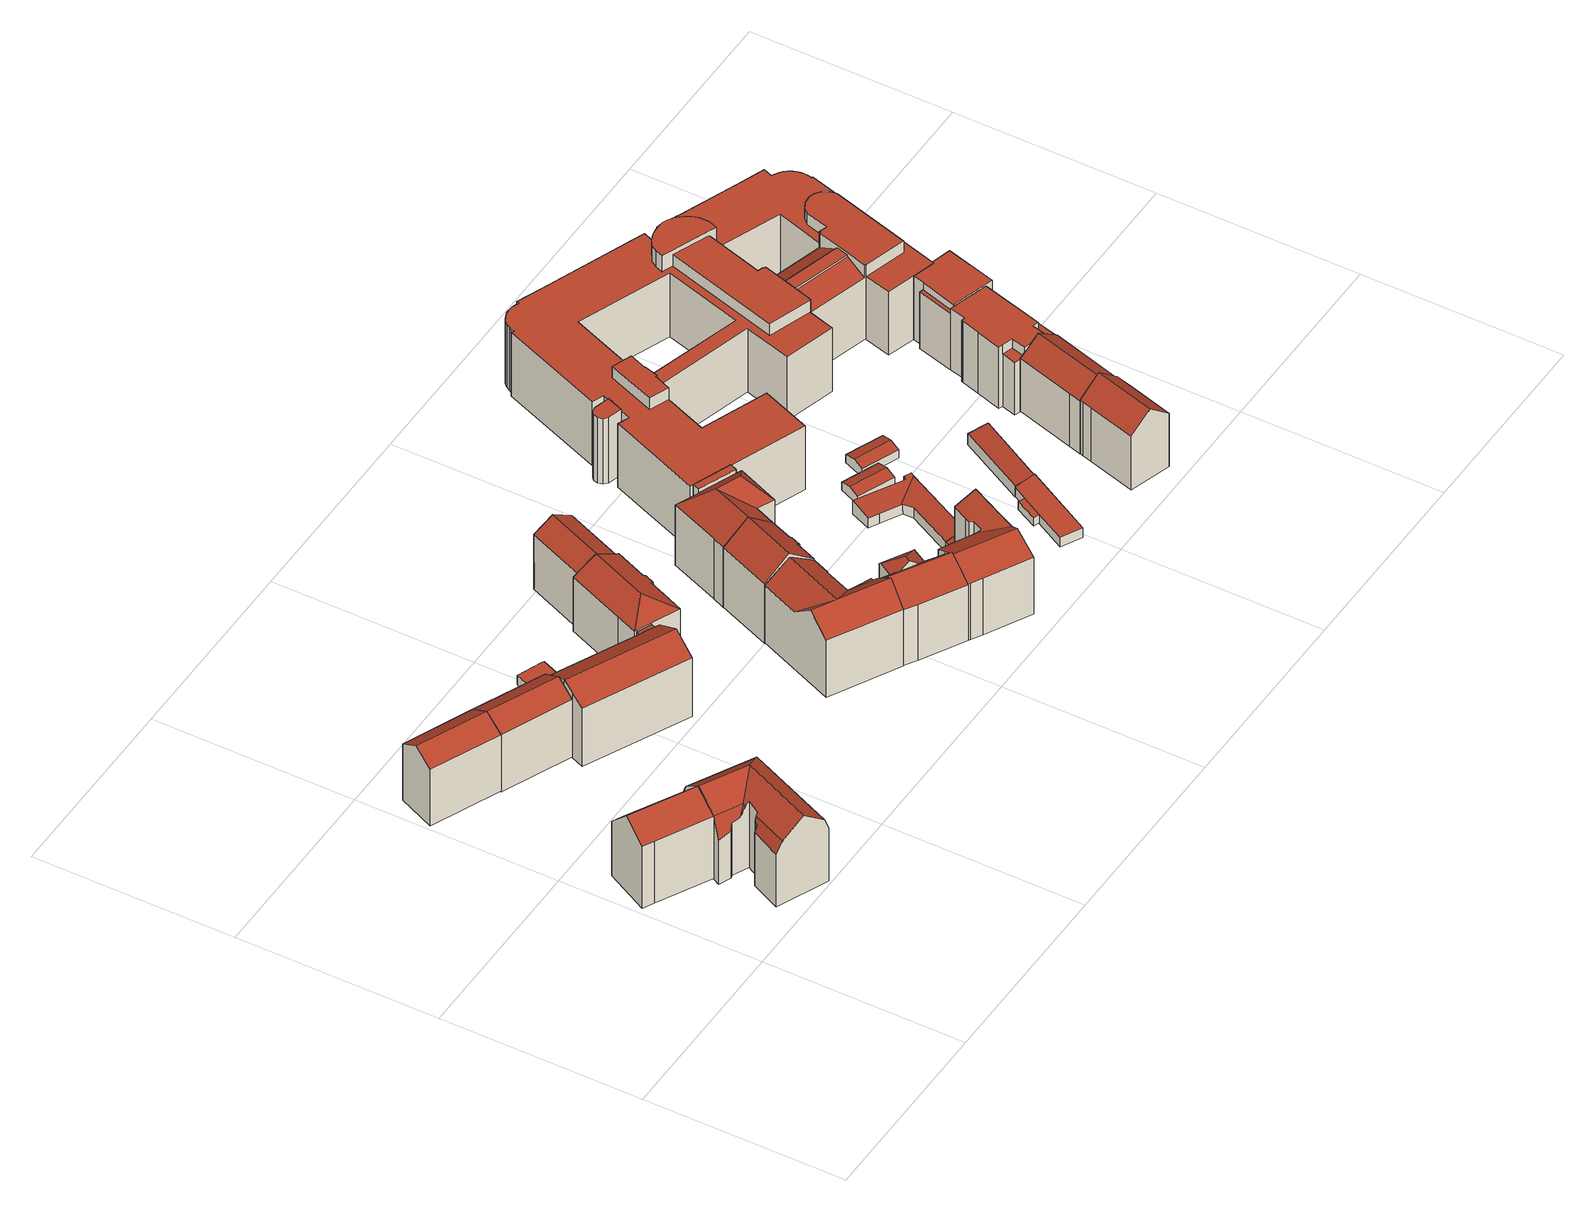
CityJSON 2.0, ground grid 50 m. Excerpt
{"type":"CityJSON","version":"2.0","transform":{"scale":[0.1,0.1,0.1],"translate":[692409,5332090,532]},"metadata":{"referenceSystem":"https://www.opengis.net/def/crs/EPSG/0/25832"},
"CityObjects":{
"building1":{"type":"Building","attributes":{"Gemeindeschluessel":"09162000","HoeheDach":"555.340","HoeheGrund":"533.520","Methode":"2000","NiedrigsteTraufeDesGebaeudes":"549.022","Geometrietyp2DReferenz":"3000","function":"31001_9998","roofType":"3100","measuredHeight":21.82,"storeysAboveGround":6},"geometry":[{"type":"MultiSurface","lod":"2","boundaries":[[[0,1,2,3]],[[4,5,6,7]],[[7,6,8,9]],[[10,11,12,2,1,13]],[[3,2,12,14]],[[14,12,11,15]],[[9,0,3,14,15,4,7]],[[6,5,10,13,8]],[[9,8,13,1,0]],[[15,11,10,5,4]]],"semantics":{"surfaces":[{"type":"WallSurface"},{"type":"RoofSurface"},{"type":"GroundSurface"}],"values":[0,0,0,1,0,0,2,1,0,0]}}]},
"building2":{"type":"Building","attributes":{"Gemeindeschluessel":"09162000","HoeheDach":"555.853","HoeheGrund":"533.440","Methode":"2000","NiedrigsteTraufeDesGebaeudes":"545.938","Geometrietyp2DReferenz":"3000","function":"31001_9998","roofType":"3400","measuredHeight":22.41,"storeysAboveGround":4},"geometry":[{"type":"MultiSurface","lod":"2","boundaries":[[[16,17,18,19]],[[20,21,22,23,24,25,26,27]],[[28,29,30,31]],[[23,22,32]],[[33,24,23,32,34,35]],[[36,37,38,39]],[[20,40,36,21]],[[21,41,42,22]],[[42,43,44,34,32,22]],[[45,44,43,46]],[[21,36,39,47,41]],[[27,26,18,17,30,29]],[[48,25,24,33]],[[49,50,47,39,38]],[[51,52,53,37]],[[52,28,31,16,19,48,33,35,45,46,54,50,49,53]],[[31,30,17,16]],[[37,53,49,38]],[[48,19,18,26,25]],[[52,51,40,20,27,29,28]],[[40,51,37,36]],[[43,42,54,46]],[[50,54,42,41,47]],[[35,34,44,45]]],"semantics":{"surfaces":[{"type":"WallSurface"},{"type":"RoofSurface"},{"type":"GroundSurface"}],"values":[0,1,0,1,0,1,1,1,1,0,1,1,0,0,0,2,0,0,0,0,1,0,0,0]}}]},
"building3":{"type":"Building","attributes":{"Gemeindeschluessel":"09162000","HoeheDach":"552.795","HoeheGrund":"533.580","Methode":"1000","NiedrigsteTraufeDesGebaeudes":"549.829","Geometrietyp2DReferenz":"3000","function":"31001_1000","roofType":"3100","measuredHeight":19.21,"storeysAboveGround":5},"geometry":[{"type":"MultiSurface","lod":"2","boundaries":[[[55,56,57,58]],[[59,56,55,60]],[[57,61,62,58]],[[63,62,61,64]],[[55,58,62,63,60]],[[59,60,63,64]],[[57,56,59,64,61]]],"semantics":{"surfaces":[{"type":"GroundSurface"},{"type":"WallSurface"},{"type":"RoofSurface"}],"values":[0,1,1,2,1,2,1]}}]},
"building4":{"type":"Building","attributes":{"Gemeindeschluessel":"09162000","HoeheDach":"552.801","HoeheGrund":"533.350","Methode":"1000","NiedrigsteTraufeDesGebaeudes":"549.805","Geometrietyp2DReferenz":"3000","function":"31001_1000","roofType":"3100","measuredHeight":19.45,"storeysAboveGround":5},"geometry":[{"type":"MultiSurface","lod":"2","boundaries":[[[65,66,67,68]],[[69,62,66,65]],[[70,71,72,73]],[[68,67,74,75]],[[76,77,71,70]],[[73,72,60,78]],[[72,71,77,63,60]],[[75,74,77,76]],[[78,60,63,62,69]],[[78,69,65,68,75,76,70,73]],[[77,74,67,66,62,63]]],"semantics":{"surfaces":[{"type":"WallSurface"},{"type":"RoofSurface"},{"type":"GroundSurface"}],"values":[0,0,0,0,0,0,1,0,0,2,1]}}]},
"building5":{"type":"Building","attributes":{"Gemeindeschluessel":"09162000","HoeheDach":"553.546","HoeheGrund":"533.190","Methode":"2000","NiedrigsteTraufeDesGebaeudes":"548.074","Geometrietyp2DReferenz":"3000","function":"31001_1000","roofType":"3100","measuredHeight":20.36,"storeysAboveGround":5},"geometry":[{"type":"MultiSurface","lod":"2","boundaries":[[[79,80,81,82]],[[83,84,85,86]],[[87,88,89,90,91]],[[92,86,85,93,94,95]],[[96,90,89,79,82]],[[83,97,98,99,100,84]],[[96,101,102,95,94,99,98,103,104,105,91,90]],[[92,95,102,106]],[[87,91,105,107]],[[106,102,101,108]],[[107,105,104,109]],[[93,85,84,100]],[[92,106,108,81,80,88,87,107,109,110,97,83,86]],[[100,99,94,93]],[[81,108,101,96,82]],[[80,79,89,88]],[[109,104,103,110]],[[98,97,110,103]]],"semantics":{"surfaces":[{"type":"WallSurface"},{"type":"RoofSurface"},{"type":"GroundSurface"}],"values":[0,0,0,0,1,0,1,0,0,0,0,1,2,0,0,0,0,0]}}]},
"building6":{"type":"Building","attributes":{"Gemeindeschluessel":"09162000","HoeheDach":"535.689","HoeheGrund":"533.070","Methode":"1000","NiedrigsteTraufeDesGebaeudes":"535.689","Geometrietyp2DReferenz":"3000","function":"31001_2000","roofType":"1000","measuredHeight":2.62},"geometry":[{"type":"MultiSurface","lod":"2","boundaries":[[[111,112,113,114]],[[115,116,112,111]],[[112,116,117,118,113]],[[119,117,116,115]],[[120,118,117,119]],[[114,120,119,115,111]],[[114,113,118,120]]],"semantics":{"surfaces":[{"type":"WallSurface"},{"type":"RoofSurface"},{"type":"GroundSurface"}],"values":[0,0,1,0,0,2,0]}}]},
"building7":{"type":"Building","attributes":{"Gemeindeschluessel":"09162000","HoeheDach":"551.685","HoeheGrund":"532.950","Methode":"2000","NiedrigsteTraufeDesGebaeudes":"548.158","Geometrietyp2DReferenz":"3000","function":"31001_1000","roofType":"3200","measuredHeight":18.73,"storeysAboveGround":5},"geometry":[{"type":"MultiSurface","lod":"2","boundaries":[[[121,122,123,124]],[[125,126,127,128]],[[129,130,131,132]],[[133,134,123,122]],[[135,125,128,133,122,121,136,137,138,139,140,141,142,143,132,131,144]],[[141,145,146,142]],[[131,130,147,144]],[[128,127,134,133]],[[132,143,148,149,129]],[[150,147,130,129,149,151,124,123,134,127,126]],[[152,151,149,148,146,145,153]],[[150,126,125,135]],[[137,154,152,138]],[[121,124,155,136]],[[140,153,145,141]],[[152,153,140,139,138]],[[154,155,124,151,152]],[[147,150,135,144]],[[142,146,148,143]],[[136,155,154,137]]],"semantics":{"surfaces":[{"type":"WallSurface"},{"type":"GroundSurface"},{"type":"RoofSurface"}],"values":[0,0,0,0,1,0,0,0,0,2,2,0,0,0,0,0,2,0,0,0]}}]},
"building8":{"type":"Building","attributes":{"Gemeindeschluessel":"09162000","HoeheDach":"554.150","HoeheGrund":"533.160","Methode":"2000","NiedrigsteTraufeDesGebaeudes":"549.545","Geometrietyp2DReferenz":"3000","function":"31001_9998","roofType":"3100","measuredHeight":20.99,"storeysAboveGround":1},"geometry":[{"type":"MultiSurface","lod":"2","boundaries":[[[156,157,158,159,160,161]],[[162,163,164,165,160,159]],[[166,167,165,164,168]],[[169,170,171,172]],[[165,173,156,161]],[[172,171,174,175]],[[169,157,156,173,170]],[[176,166,168,177]],[[178,177,168,164,163]],[[158,179,162,159]],[[166,176,180,181,167]],[[165,167,181,182,174,171,170,173]],[[175,174,182,183]],[[181,180,183,182]],[[165,161,160]],[[178,163,162,179]],[[178,179,158,157,169,172,175,183,180,176,177]]],"semantics":{"surfaces":[{"type":"WallSurface"},{"type":"RoofSurface"},{"type":"GroundSurface"}],"values":[0,1,1,0,1,0,0,0,0,0,0,1,0,0,1,0,2]}}]},
"building9":{"type":"Building","attributes":{"Gemeindeschluessel":"09162000","HoeheDach":"551.606","HoeheGrund":"532.910","Methode":"1000","NiedrigsteTraufeDesGebaeudes":"548.591","Geometrietyp2DReferenz":"3000","function":"31001_1000","roofType":"3100","measuredHeight":18.7,"storeysAboveGround":5},"geometry":[{"type":"MultiSurface","lod":"2","boundaries":[[[184,185,186,187]],[[188,189,185,184]],[[186,185,189,190,191]],[[192,193,190,189,188]],[[192,188,184,187,194,195]],[[196,191,190,193,197]],[[195,197,193,192]],[[194,196,197,195]],[[187,186,191,196,194]]],"semantics":{"surfaces":[{"type":"WallSurface"},{"type":"RoofSurface"},{"type":"GroundSurface"}],"values":[0,0,1,0,2,1,0,0,0]}}]},
"building10":{"type":"Building","attributes":{"Gemeindeschluessel":"09162000","HoeheDach":"553.420","HoeheGrund":"533.260","Methode":"2000","NiedrigsteTraufeDesGebaeudes":"548.101","Geometrietyp2DReferenz":"3000","function":"31001_9998","roofType":"3100","measuredHeight":20.16,"storeysAboveGround":4},"geometry":[{"type":"MultiSurface","lod":"2","boundaries":[[[198,199,200]],[[201,202,203,204]],[[205,206,207,208,209]],[[210,207,206,211,212,213,214,199,198]],[[215,214,213,216]],[[208,207,210]],[[210,198,217]],[[202,218,212,211,219,203]],[[215,220,221,200,199,214]],[[204,203,219,222]],[[205,222,219,211,206]],[[215,216,223,201,204,222,205,209,224,220]],[[198,200,221,225,226,217]],[[223,218,202,201]],[[223,216,213,212,218]],[[226,225,227,228]],[[220,224,227,225,221]],[[224,209,208,228,227]],[[210,217,226,228,208]]],"semantics":{"surfaces":[{"type":"WallSurface"},{"type":"RoofSurface"},{"type":"GroundSurface"}],"values":[0,0,0,1,0,0,0,1,0,0,0,2,1,0,0,1,0,0,1]}}]},
"building11":{"type":"Building","attributes":{"Gemeindeschluessel":"09162000","HoeheDach":"555.053","HoeheGrund":"532.930","Methode":"2000","NiedrigsteTraufeDesGebaeudes":"549.291","Geometrietyp2DReferenz":"3000","function":"31001_9998","roofType":"3100","measuredHeight":22.12,"storeysAboveGround":6},"geometry":[{"type":"MultiSurface","lod":"2","boundaries":[[[229,230,231,232,233]],[[234,235,236,237]],[[238,232,231,239]],[[229,233,240,241]],[[242,237,236,238,239]],[[241,240,243,244]],[[242,230,229,241,244,245,234,237]],[[242,239,231,230]],[[245,246,235,234]],[[244,243,246,245]],[[236,235,246,243,240,233,232,238]]],"semantics":{"surfaces":[{"type":"WallSurface"},{"type":"RoofSurface"},{"type":"GroundSurface"}],"values":[0,0,1,0,0,0,2,0,0,0,1]}}]},
"building12":{"type":"Building","attributes":{"Gemeindeschluessel":"09162000","HoeheDach":"536.176","HoeheGrund":"533.210","Methode":"2000","NiedrigsteTraufeDesGebaeudes":"535.685","Geometrietyp2DReferenz":"3000","function":"31001_2000","roofType":"1000","measuredHeight":2.97},"geometry":[{"type":"MultiSurface","lod":"2","boundaries":[[[247,248,249,250]],[[248,251,252,249]],[[250,249,252,253]],[[254,247,250,253]],[[254,251,248,247]],[[253,252,251,254]]],"semantics":{"surfaces":[{"type":"WallSurface"},{"type":"RoofSurface"},{"type":"GroundSurface"}],"values":[0,1,0,2,0,0]}}]},
"building13":{"type":"Building","attributes":{"Gemeindeschluessel":"09162000","HoeheDach":"555.050","HoeheGrund":"532.680","Methode":"2000","NiedrigsteTraufeDesGebaeudes":"549.803","Geometrietyp2DReferenz":"3000","function":"31001_9998","roofType":"3200","measuredHeight":22.37,"storeysAboveGround":6},"geometry":[{"type":"MultiSurface","lod":"2","boundaries":[[[255,256,233,257]],[[258,259,260,261]],[[262,263,264,265,266,267,268,269]],[[270,271,259,258]],[[272,260,259,271,273]],[[274,257,233,275,231]],[[276,277,256,255]],[[278,261,260,272,262,269]],[[265,279,280,281]],[[282,283,268,267]],[[282,267,266,277,284]],[[275,266,265,281,231]],[[262,272,273,263]],[[279,265,264,285]],[[274,231,281,280]],[[286,278,269,268,283]],[[275,233,256,277,266]],[[270,285,264,263,273,271]],[[282,284,287,286,283]],[[276,287,284,277]],[[287,276,255,257,274,280,279,285,270,258,261,278,286]]],"semantics":{"surfaces":[{"type":"WallSurface"},{"type":"RoofSurface"},{"type":"GroundSurface"}],"values":[0,0,1,0,1,0,0,0,0,1,1,1,0,0,0,0,1,0,0,0,2]}}]},
"building14":{"type":"Building","attributes":{"Gemeindeschluessel":"09162000","HoeheDach":"553.029","HoeheGrund":"533.310","Methode":"2000","NiedrigsteTraufeDesGebaeudes":"549.454","Geometrietyp2DReferenz":"3000","function":"31001_9998","roofType":"3100","measuredHeight":19.72,"storeysAboveGround":4},"geometry":[{"type":"MultiSurface","lod":"2","boundaries":[[[288,289,290,291]],[[292,293,294,290,289,295]],[[296,297,298,299]],[[292,300,301,302,303,304,305,306,293]],[[307,308,302,309,310]],[[216,306,305,311]],[[291,290,294,223]],[[299,298,312,313]],[[314,303,302,308]],[[216,223,294,293,306]],[[301,309,302]],[[307,310,315,316]],[[300,312,298,297,317,318,319,315,310,309,301]],[[288,291,223,216,311,320,314,308,307,316,321,322,323,296,299,313,324]],[[313,312,300,292,295,324]],[[289,288,324,295]],[[322,318,317,323]],[[323,317,297,296]],[[316,315,319,321]],[[321,319,318,322]],[[320,304,303,314]],[[311,305,304,320]]],"semantics":{"surfaces":[{"type":"WallSurface"},{"type":"RoofSurface"},{"type":"GroundSurface"}],"values":[0,1,0,1,0,0,0,0,0,0,1,0,1,2,0,0,0,0,0,0,0,0]}}]},
"building15":{"type":"Building","attributes":{"Gemeindeschluessel":"09162000","HoeheDach":"537.628","HoeheGrund":"532.970","Methode":"2000","NiedrigsteTraufeDesGebaeudes":"534.080","Geometrietyp2DReferenz":"3000","function":"31001_2000","roofType":"1000","measuredHeight":4.66},"geometry":[{"type":"MultiSurface","lod":"2","boundaries":[[[325,326,327,328,329,330]],[[327,331,332,328]],[[333,327,326,334]],[[335,336,337,338]],[[339,328,332,340,341]],[[342,343,344,345]],[[346,347,335,338,333,334,348,343,342,349,350,351,352,339,341]],[[349,342,345,353]],[[344,330,329,354,355,356,353,345]],[[350,349,353,356]],[[357,347,346,358]],[[325,348,334,326]],[[352,354,329,328,339]],[[359,360,361,362]],[[347,357,336,335]],[[343,348,325,330,344]],[[340,332,331,361,360]],[[362,361,331,327,333,338,337]],[[351,355,354,352]],[[357,358,359,362,337,336]],[[351,350,356,355]],[[346,341,340,360,359,358]]],"semantics":{"surfaces":[{"type":"RoofSurface"},{"type":"WallSurface"},{"type":"GroundSurface"}],"values":[0,1,1,1,1,1,2,1,0,1,1,1,1,1,1,1,0,1,1,0,1,1]}}]},
"building16":{"type":"Building","attributes":{"Gemeindeschluessel":"09162000","HoeheDach":"535.727","HoeheGrund":"533.360","Methode":"3100","NiedrigsteTraufeDesGebaeudes":"535.727","Geometrietyp2DReferenz":"3000","function":"31001_2000","roofType":"1000","measuredHeight":2.37},"geometry":[{"type":"MultiSurface","lod":"2","boundaries":[[[363,364,365,366]],[[364,363,367,368]],[[364,368,369,365]],[[367,363,366,370]],[[368,367,370,369]],[[369,370,366,365]]],"semantics":{"surfaces":[{"type":"WallSurface"},{"type":"RoofSurface"},{"type":"GroundSurface"}],"values":[0,1,0,0,0,2]}}]},
"building17":{"type":"Building","attributes":{"Gemeindeschluessel":"09162000","HoeheDach":"536.015","HoeheGrund":"532.893","Methode":"1000","NiedrigsteTraufeDesGebaeudes":"535.173","Geometrietyp2DReferenz":"3000","function":"51009_1610","roofType":"3100","measuredHeight":3.12},"geometry":[{"type":"MultiSurface","lod":"2","boundaries":[[[371,372,373,374]],[[372,375,376,373]],[[377,376,375,378]],[[374,379,380,371]],[[371,380,378,375,372]],[[379,377,378,380]],[[373,376,377,379,374]]],"semantics":{"surfaces":[{"type":"GroundSurface"},{"type":"WallSurface"},{"type":"RoofSurface"}],"values":[0,1,2,1,1,2,1]}}]},
"building18":{"type":"Building","attributes":{"Gemeindeschluessel":"09162000","HoeheDach":"535.869","HoeheGrund":"533.210","Methode":"1000","NiedrigsteTraufeDesGebaeudes":"535.869","Geometrietyp2DReferenz":"3000","function":"31001_2000","roofType":"1000","measuredHeight":2.66},"geometry":[{"type":"MultiSurface","lod":"2","boundaries":[[[381,382,383,384]],[[381,384,385,386,387,388]],[[383,382,389,390,391,392]],[[386,391,390,387]],[[384,383,392,385]],[[387,390,389,388]],[[388,389,382,381]],[[385,392,391,386]]],"semantics":{"surfaces":[{"type":"WallSurface"},{"type":"GroundSurface"},{"type":"RoofSurface"}],"values":[0,1,2,0,0,0,0,0]}}]},
"building19":{"type":"Building","attributes":{"Gemeindeschluessel":"09162000","HoeheDach":"536.010","HoeheGrund":"532.890","Methode":"2000","NiedrigsteTraufeDesGebaeudes":"535.239","Geometrietyp2DReferenz":"3000","function":"51009_1610","roofType":"3100","measuredHeight":3.12},"geometry":[{"type":"MultiSurface","lod":"2","boundaries":[[[393,394,395,396]],[[396,397,398,393]],[[399,400,401,402]],[[398,400,399,394,393]],[[396,395,402,401,397]],[[394,399,402,395]],[[397,401,400,398]]],"semantics":{"surfaces":[{"type":"WallSurface"},{"type":"GroundSurface"},{"type":"RoofSurface"}],"values":[0,1,2,0,0,2,0]}}]},
"building20":{"type":"Building","attributes":{"Gemeindeschluessel":"09162000","HoeheDach":"536.071","HoeheGrund":"532.970","Methode":"1000","NiedrigsteTraufeDesGebaeudes":"535.511","Geometrietyp2DReferenz":"3000","function":"31001_2000","roofType":"1000","measuredHeight":3.1},"geometry":[{"type":"MultiSurface","lod":"2","boundaries":[[[403,404,405,406]],[[407,404,403,408]],[[404,407,409,405]],[[405,409,410,406]],[[406,410,408,403]],[[407,408,410,409]]],"semantics":{"surfaces":[{"type":"GroundSurface"},{"type":"WallSurface"},{"type":"RoofSurface"}],"values":[0,1,1,1,1,2]}}]},
"building21":{"type":"Building","attributes":{"Gemeindeschluessel":"09162000","HoeheDach":"553.072","HoeheGrund":"533.240","Methode":"1000","NiedrigsteTraufeDesGebaeudes":"548.471","Geometrietyp2DReferenz":"3000","function":"31001_9998","roofType":"3100","measuredHeight":19.83,"storeysAboveGround":5},"geometry":[{"type":"MultiSurface","lod":"2","boundaries":[[[411,412,413,414,415,416]],[[417,413,412,418]],[[419,414,413,417]],[[411,416,420,421,422,423]],[[424,421,420,425]],[[426,423,422,427]],[[427,422,421,424]],[[426,418,412,411,423]],[[419,417,418,426,427,424,425,428]],[[416,415,428,425,420]],[[414,419,428,415]]],"semantics":{"surfaces":[{"type":"RoofSurface"},{"type":"WallSurface"},{"type":"GroundSurface"}],"values":[0,1,1,0,1,1,1,1,2,1,1]}}]},
"building22":{"type":"Building","attributes":{"Gemeindeschluessel":"09162000","HoeheDach":"555.420","HoeheGrund":"532.660","Methode":"2000","NiedrigsteTraufeDesGebaeudes":"549.914","Geometrietyp2DReferenz":"3000","function":"31001_2000","roofType":"1000","measuredHeight":22.76,"storeysAboveGround":5},"geometry":[{"type":"MultiSurface","lod":"2","boundaries":[[[429,430,431,432]],[[432,431,433,434]],[[435,436,437,438]],[[439,440,441,442]],[[443,444,445,446]],[[447,448,449,450]],[[451,452,453,454]],[[455,456,457,458,459,460,461,462]],[[463,464,465,466]],[[467,468,469,470]],[[471,472,473,474]],[[475,476,477,478]],[[479,480,481,482,483,484]],[[485,486,487,488]],[[489,452,451,490,481,480]],[[491,492,493,494]],[[495,496,497,498]],[[499,500,464,463]],[[501,502,503,504]],[[505,506,507,508]],[[509,510,441,440,511,512,513,514]],[[515,516,517,518]],[[519,520,430,429]],[[521,522,523,524]],[[525,526,527,528]],[[261,529,530,258]],[[531,532,533,534]],[[498,497,535,536]],[[537,538,539,540]],[[541,542,496,495]],[[543,544,545,546,547,548,549,550,502,501]],[[551,552,553,554,527,526,487,486,555,556,557,469,468,558,559,560,561,562]],[[563,564,547,546,565,566,567,568,569,570]],[[571,572,573,574]],[[575,512,511,576]],[[470,469,557,577]],[[535,578,579,580,581,582,536]],[[531,583,584,585,586,532]],[[440,439,587,588,589,576,511]],[[590,591,592,593,594,595,596,597,598]],[[474,473,500,499]],[[565,599,600,458,457,601,566]],[[602,562,561,603]],[[604,605,606,607]],[[608,609,610,611,612,613,554,553,552,551,562,602]],[[614,555,486,485]],[[615,616,617,590,598,523,522,618,619,620]],[[621,558,468,467]],[[541,622,623,624,625,542]],[[626,627,628,629]],[[434,433,506,505]],[[612,611,476,475]],[[504,503,630,631,632,564,563,633,634,635]],[[607,606,636,637]],[[448,638,635,634,633,563,570,477,476,611,610,449]],[[639,560,559,640]],[[603,561,560,639]],[[640,559,558,621]],[[447,641,642,643,644,638,448]],[[645,646,647,648]],[[649,650,529,261]],[[540,539,651,652]],[[642,641,627,626]],[[597,653,654,655,524,523,598]],[[488,487,526,525]],[[438,437,650,649]],[[258,530,656,270]],[[574,573,579,578]],[[657,658,659,660,661,662]],[[663,513,512,575]],[[652,651,664,665]],[[648,647,472,471]],[[632,631,549,548]],[[454,453,516,515]],[[666,667,668,669]],[[435,670,671,672,616,615,673,674,436]],[[675,676,585,584]],[[677,678,679,680]],[[681,682,667,666,683,684,508,507]],[[528,527,554,613]],[[673,615,620,685]],[[534,533,624,623]],[[669,668,492,491]],[[466,465,686,687]],[[502,550,630,503]],[[688,660,659,442,441,510,689]],[[665,664,678,677]],[[270,656,690,691]],[[692,693,676,675]],[[569,694,462,461,478,477,570]],[[577,557,556,695]],[[680,679,696,697]],[[689,510,509,698]],[[690,699,700,701,702,691]],[[703,704,629,628,705,706,617,616,672]],[[580,579,573,572,696,679,678,664,651,539,538,707,599,565,546,545,544,543]],[[701,700,657,662]],[[600,599,707,708]],[[709,710,605,604]],[[446,445,646,645]],[[698,509,514,711]],[[594,593,712,713]],[[714,715,710,709]],[[716,717,693,692]],[[697,696,572,571]],[[450,449,610,609]],[[695,556,555,614]],[[718,719,444,443]],[[548,547,564,632]],[[518,517,715,714]],[[591,590,617,706]],[[637,636,717,716]],[[720,721,722,713,712,723,724,725,655,654]],[[726,727,581,580,543,501,504,635,638,644]],[[687,686,520,519]],[[708,707,538,537]],[[550,549,631,630]],[[692,675,584,583,531,534,623,622,541,495,498,536,582,581,727,726,644,643,642,626,629,704,703,672,671,670,435,438,649,261,258,270,691,702,701,662,661,660,688,689,698,711,663,575,576,589,588,728,718,443,446,645,648,471,474,499,463,466,687,519,429,432,434,505,508,684,683,666,669,491,494,483,482,481,490,451,454,515,518,714,709,604,607,637,716],[456,455,462,694,569,568,567,566,601,457],[722,721,720,654,653,597,596,595,594,713]],[[587,729,719,718,728,588]],[[656,530,529,650,437,436,674,673,685,730,731,521,524,655,725,724,723,712,593,592,591,706,705,628,627,641,447,450,609,608,602,603,639,640,621,467,470,577,695,614,485,488,525,528,613,612,475,478,461,460,459,458,600,708,537,540,652,665,677,680,697,571,574,578,535,497,496,542,625,624,533,532,586,585,676,693,717,636,606,605,710,715,517,516,453,452,489,480,479,484,493,492,668,667,682,681,507,506,433,431,430,520,686,465,464,500,473,472,647,646,445,444,719,729,587,439,442,659,658,657,700,699,690]],[[711,514,513,663]],[[620,619,618,522,521,731,730,685]],[[494,493,484,483]]],"semantics":{"surfaces":[{"type":"WallSurface"},{"type":"RoofSurface"},{"type":"GroundSurface"}],"values":[0,0,0,0,0,0,0,0,0,0,0,0,0,0,0,0,0,0,1,0,1,0,0,0,0,0,0,0,0,0,0,1,0,0,0,0,0,0,0,0,0,0,0,0,0,0,1,0,0,0,0,0,0,0,1,0,0,0,0,0,0,0,0,0,0,0,0,0,0,0,0,0,0,0,0,0,0,0,0,0,0,0,0,0,0,0,0,0,0,0,0,0,0,0,0,1,0,0,0,0,0,0,0,0,0,0,0,0,1,0,0,0,0,0,0,0,1,2,0,1,0,0,0]}}]},
"building23":{"type":"Building","attributes":{"Gemeindeschluessel":"09162000","HoeheDach":"552.090","HoeheGrund":"533.040","Methode":"2000","NiedrigsteTraufeDesGebaeudes":"548.112","Geometrietyp2DReferenz":"3000","function":"31001_9998","roofType":"3100","measuredHeight":19.05,"storeysAboveGround":5},"geometry":[{"type":"MultiSurface","lod":"2","boundaries":[[[732,733,734,735]],[[736,737,738,739]],[[740,732,735,741,742,736,739]],[[741,743,744,742]],[[735,734,743,741]],[[745,738,737,744,746]],[[740,745,746,733,732]],[[746,744,743,734,733]],[[739,738,745,740]],[[742,744,737,736]]],"semantics":{"surfaces":[{"type":"WallSurface"},{"type":"GroundSurface"},{"type":"RoofSurface"}],"values":[0,0,1,0,0,2,0,2,0,0]}}]},
"building24":{"type":"Building","attributes":{"Gemeindeschluessel":"09162000","HoeheDach":"550.390","HoeheGrund":"532.830","Methode":"2000","NiedrigsteTraufeDesGebaeudes":"547.780","Geometrietyp2DReferenz":"3000","function":"31001_9998","roofType":"1000","measuredHeight":17.56,"storeysAboveGround":6},"geometry":[{"type":"MultiSurface","lod":"2","boundaries":[[[747,748,749,750]],[[751,752,753,754]],[[755,756,757,758]],[[758,757,759,760]],[[761,762,763,764,765,766]],[[767,768,769,770,771,755,758,760]],[[766,765,747,750,772]],[[762,761,773,774,775,751,754,776,777,778,779,780,781,782]],[[761,766,772,773]],[[760,759,783,767]],[[754,753,784,776]],[[749,748,764,763,783,759,757,756,785,786,784,753,752,787]],[[774,750,749,787,775]],[[781,769,768,782]],[[779,771,770,780]],[[767,783,763,762,782,768]],[[773,772,750,774]],[[780,770,769,781]],[[777,786,785,778]],[[765,764,748,747]],[[775,787,752,751]],[[776,784,786,777]],[[779,778,785,756,755,771]]],"semantics":{"surfaces":[{"type":"WallSurface"},{"type":"RoofSurface"},{"type":"GroundSurface"}],"values":[0,0,0,0,0,1,1,2,0,0,0,1,0,0,0,0,0,0,0,0,0,0,0]}}]},
"building25":{"type":"Building","attributes":{"Gemeindeschluessel":"09162000","HoeheDach":"550.920","HoeheGrund":"532.740","Methode":"2000","NiedrigsteTraufeDesGebaeudes":"548.860","Geometrietyp2DReferenz":"3000","function":"31001_9998","roofType":"1000","measuredHeight":18.18,"storeysAboveGround":6},"geometry":[{"type":"MultiSurface","lod":"2","boundaries":[[[788,789,790,497,498]],[[541,542,791,792]],[[792,791,793,794]],[[795,793,791,542,496,497,790,796]],[[797,795,796,798,799,800]],[[498,497,496,495]],[[797,800,801,788,498,495,541,792,794]],[[798,796,790,789]],[[801,802,789,788]],[[800,799,802,801]],[[495,496,542,541]],[[794,793,795,797]],[[798,789,802,799]]],"semantics":{"surfaces":[{"type":"WallSurface"},{"type":"RoofSurface"},{"type":"GroundSurface"}],"values":[0,0,0,1,0,0,2,0,0,0,0,0,1]}}]},
"building26":{"type":"Building","attributes":{"Gemeindeschluessel":"09162000","HoeheDach":"535.980","HoeheGrund":"532.650","Methode":"2000","NiedrigsteTraufeDesGebaeudes":"535.980","Geometrietyp2DReferenz":"3000","function":"51009_1610","roofType":"1000","measuredHeight":3.33},"geometry":[{"type":"MultiSurface","lod":"2","boundaries":[[[803,804,805,806]],[[806,805,807,808]],[[809,810,804,803]],[[805,804,810,807]],[[808,807,810,809]],[[808,809,803,806]]],"semantics":{"surfaces":[{"type":"WallSurface"},{"type":"RoofSurface"},{"type":"GroundSurface"}],"values":[0,0,0,1,0,2]}}]}
},
"vertices":[
[65,407,15],[65,407,170],[90,394,170],[90,394,15],[166,216,15],[166,216,193],[37,284,192],[37,284,15],[9,299,192],[9,299,15],[193,270,233],[194,272,231],[221,324,170],[37,353,233],[221,324,15],[194,272,15],
[200,128,14],[200,128,182],[206,137,185],[206,137,14],[223,28,239],[301,206,239],[231,181,195],[227,173,195],[235,169,203],[219,138,201],[212,138,195],[173,50,195],[158,57,14],[158,57,163],[192,130,167],[192,130,14],[214,179,168],[235,169,14],[194,188,164],[194,188,14],[371,230,195],[387,236,165],[221,324,165],[215,313,195],[274,6,195],[190,265,239],[166,216,195],[157,198,139],[188,185,148],[188,185,14],[157,198,14],[194,272,232],[219,138,14],[221,324,14],[194,272,14],[284,2,165],[284,2,14],[387,236,14],[166,216,14],
[173,742,16],[3,816,16],[43,907,16],[212,834,16],[3,816,178],[173,742,178],[43,907,178],[212,834,178],[192,788,208],[23,862,208],
[384,758,14],[384,758,178],[379,747,186],[379,747,14],[212,834,14],[356,694,14],[356,694,196],[344,668,178],[344,668,14],[365,716,206],[365,716,14],[364,713,14],[364,713,208],[173,742,14],
[330,635,179],[330,635,12],[584,514,12],[584,514,179],[612,667,12],[612,667,161],[649,652,161],[649,652,12],[356,694,12],[344,668,12],[344,668,199],[355,693,215],[356,694,215],[638,626,12],[639,627,161],[639,627,179],[638,626,179],[612,570,215],[602,643,12],[602,643,180],[603,645,179],[603,645,161],[614,573,213],[640,625,179],[379,747,181],[365,716,201],[364,713,203],[640,625,12],[364,713,12],[614,573,12],[365,716,12],[379,747,12],
[533,817,11],[533,817,37],[466,844,37],[466,844,11],[550,858,11],[550,858,37],[547,860,37],[483,885,37],[547,860,11],[483,885,11],
[718,622,10],[740,676,10],[740,676,165],[718,622,165],[774,740,10],[774,740,162],[763,715,162],[763,715,10],[750,843,194],[794,825,168],[794,825,10],[750,843,10],[757,716,10],[757,716,165],[768,743,10],[649,652,10],[612,667,10],[608,669,10],[622,705,10],[630,724,10],[689,868,10],[701,863,10],[742,846,10],[801,822,10],[689,868,165],[701,863,172],[801,822,165],[742,846,196],[745,845,197],[768,743,165],[686,701,197],[608,669,165],[630,724,165],[612,667,165],[649,652,165],
[862,499,175],[862,499,12],[779,299,12],[779,299,176],[801,351,221],[822,403,175],[946,209,175],[975,255,220],[975,256,221],[859,319,221],[1001,305,176],[938,340,176],[996,296,185],[983,449,12],[983,449,176],[982,447,176],[982,447,12],[923,474,221],[965,405,176],[965,405,12],[1001,305,12],[996,296,12],[975,255,12],[946,209,12],[936,340,12],[936,340,177],[963,406,177],[963,406,12],
[794,825,9],[794,825,166],[750,843,195],[750,843,9],[853,968,9],[853,968,166],[807,988,196],[748,844,196],[761,1007,9],[761,1007,166],[742,846,9],[701,863,9],[742,846,193],[701,863,166],
[1080,249,182],[1101,237,182],[1101,237,161],[976,190,13],[976,190,172],[946,209,173],[946,209,13],[996,296,13],[996,296,183],[1025,281,182],[1025,281,166],[1025,281,13],[1041,271,182],[980,266,214],[1116,188,214],[1131,215,185],[1099,233,186],[1099,233,13],[1131,215,13],[1060,260,200],[1084,130,173],[975,255,207],[1133,291,13],[1133,291,161],[975,255,13],[1084,130,13],[1057,333,13],[1132,291,161],[1068,274,200],[1057,333,161],[1053,327,167],
[1037,583,9],[916,633,9],[916,633,179],[977,608,231],[1037,583,179],[1005,503,9],[1005,503,179],[983,449,179],[983,449,9],[922,474,231],[862,499,179],[1016,529,179],[1016,529,9],[862,499,9],[1022,527,173],[1022,527,9],[1012,501,9],[1012,501,173],
[1101,343,12],[1101,343,37],[1030,372,37],[1030,372,12],[1120,389,42],[1054,417,42],[1054,417,12],[1120,389,12],
[1050,615,7],[1050,615,179],[1037,583,7],[1138,745,7],[1138,745,190],[1137,743,190],[1137,743,7],[1131,728,179],[1038,765,179],[1038,764,179],[979,788,179],[1019,711,230],[1080,686,230],[1143,721,180],[1130,727,180],[1044,782,7],[1044,782,190],[1131,728,190],[1038,765,190],[916,633,7],[977,608,230],[1058,633,7],[1058,633,179],[1130,727,7],[979,788,7],[930,665,7],[930,665,179],[1101,616,179],[1144,721,179],[1101,615,178],[1038,764,7],[1144,721,7],[1101,615,7],
[1115,113,13],[1115,113,175],[1089,127,175],[1089,127,13],[1254,110,210],[1115,186,210],[1084,130,175],[1226,52,175],[1279,278,13],[1279,278,175],[1327,254,199],[1327,254,13],[1264,128,199],[1235,194,175],[1211,207,175],[1174,225,176],[1150,237,176],[1145,239,176],[1131,215,192],[1243,192,13],[1211,207,13],[1236,195,175],[1243,192,178],[1145,239,13],[1286,173,199],[1286,173,13],[1174,225,13],[1255,217,178],[1255,217,13],[1277,275,175],[1260,241,175],[1253,227,175],[1150,237,13],[1253,227,13],[1260,241,13],[1277,275,13],[1226,52,13],
[1358,452,38],[1360,426,40],[1300,310,40],[1344,288,48],[1437,471,48],[1355,454,37],[1300,310,44],[1344,288,56],[1300,310,10],[1360,426,10],[1266,282,10],[1266,282,21],[1284,318,21],[1284,318,10],[1344,288,10],[1327,254,56],[1327,254,10],[1283,493,10],[1307,480,10],[1307,480,37],[1283,493,37],[1279,278,10],[1277,275,10],[1358,452,10],[1305,544,10],[1420,480,10],[1423,488,10],[1441,480,10],[1305,544,48],[1441,480,50],[1423,488,50],[1420,480,48],[1277,275,21],[1279,278,21],[1280,278,21],[1280,278,43],[1297,311,43],[1297,311,21],
[1463,192,37],[1491,246,37],[1491,246,14],[1463,192,14],[1477,186,37],[1506,239,37],[1506,239,14],[1477,186,14],
[1337,550,9],[1358,602,9],[1449,565,9],[1428,513,9],[1358,602,32],[1449,565,32],[1439,539,40],[1348,576,40],[1428,513,32],[1337,550,32],
[1581,259,12],[1581,259,39],[1487,85,39],[1487,85,12],[1437,111,12],[1477,186,12],[1506,239,12],[1525,274,12],[1525,274,39],[1506,239,39],[1477,186,39],[1437,111,39],
[1507,549,9],[1507,549,32],[1416,586,32],[1416,586,9],[1437,638,9],[1528,601,9],[1518,575,40],[1528,601,32],[1437,638,32],[1427,612,40],
[1525,274,10],[1616,444,10],[1673,427,10],[1581,259,10],[1616,444,41],[1525,274,41],[1673,427,35],[1581,259,35],
[1719,56,211],[1770,40,165],[1805,160,165],[1812,186,165],[1814,194,165],[1762,208,211],[1805,160,12],[1770,40,12],[1812,186,12],[1711,223,165],[1708,216,165],[1701,190,165],[1667,72,165],[1708,216,12],[1711,223,12],[1667,72,12],[1701,190,12],[1814,194,12],
[1323,1396,7],[1323,1396,189],[1332,1395,189],[1332,1395,7],[1340,1392,189],[1340,1392,7],[1207,857,7],[1207,857,189],[1371,794,189],[1371,794,7],[1180,1070,189],[1180,1070,195],[1165,1030,195],[1165,1030,189],[1159,1098,7],[1159,1098,189],[1260,1356,189],[1260,1356,7],[1636,843,189],[1636,843,222],[1530,880,222],[1530,880,189],[1972,1153,7],[1972,1153,189],[1964,1131,189],[1964,1131,7],[1718,1111,7],[1865,1053,7],[1867,1052,7],[1867,1052,189],[1865,1053,189],[1718,1111,189],[1713,1112,189],[1713,1112,7],[1290,1388,7],[1290,1388,189],[1298,1392,189],[1298,1392,7],[1649,1231,189],[1649,1231,234],[1665,1231,234],[1665,1231,189],[1273,1369,7],[1273,1369,189],[1278,1376,189],[1278,1376,7],[1661,986,189],[1661,986,222],[1676,981,222],[1676,981,189],[1755,1238,189],[1761,1235,189],[1761,1235,7],[1755,1238,7],[1702,1258,7],[1702,1258,189],[1715,1202,189],[1715,1202,234],[1725,1186,234],[1725,1186,189],[1902,1180,189],[1902,1180,7],[1662,1249,7],[1662,1249,189],[1693,1237,189],[1693,1237,7],[1901,695,7],[1901,695,189],[1845,711,189],[1845,711,7],[1283,1383,7],[1283,1383,189],[1791,800,184],[1806,851,210],[1655,894,210],[1640,844,184],[1347,1388,7],[1347,1388,189],[1350,1395,189],[1350,1395,7],[1120,1048,195],[1129,1040,195],[1141,1081,195],[1129,1079,195],[1120,1071,195],[1117,1060,195],[1972,1126,7],[1972,1126,189],[1980,1121,189],[1980,1121,7],[1314,1396,7],[1314,1396,189],[1246,1100,189],[1246,1100,222],[1295,1082,222],[1295,1082,189],[1730,1170,189],[1730,1170,234],[1730,1146,234],[1730,1146,189],[1137,743,189],[1138,745,189],[1947,853,7],[1947,853,189],[1933,807,189],[1933,807,7],[1775,732,189],[1775,732,7],[1869,987,189],[1869,987,221],[1883,1001,221],[1883,1001,189],[1903,700,7],[1903,700,189],[1791,800,221],[1806,851,221],[1815,882,221],[1830,934,221],[1830,934,179],[1815,882,211],[1815,882,215],[1806,851,215],[1593,1175,234],[1613,1167,234],[1704,1131,234],[1722,1124,234],[1704,1215,234],[1690,1225,234],[1678,1230,234],[1633,1228,234],[1619,1222,234],[1603,1211,234],[1593,1196,234],[1586,1177,234],[1679,977,222],[1679,977,179],[1833,933,221],[1833,933,7],[1830,934,7],[1679,977,7],[1675,979,7],[1675,979,222],[1955,964,189],[1955,964,221],[1898,767,221],[1898,767,189],[1129,1079,7],[1141,1081,7],[1678,1230,189],[1793,797,189],[1793,797,221],[1794,799,221],[1794,799,7],[1793,797,7],[1951,867,7],[2004,1053,7],[2004,1053,189],[1951,867,189],[1181,1070,189],[1181,1070,7],[1180,1070,7],[1280,1039,222],[1280,1039,189],[1532,966,189],[1534,966,189],[1534,966,7],[1532,966,7],[1280,1039,7],[1278,1039,7],[1278,1039,222],[1833,936,221],[1833,936,189],[1833,936,7],[1586,1177,189],[1593,1196,189],[1998,1099,7],[1998,1099,189],[2001,1091,189],[2001,1091,7],[1593,1175,189],[1613,1167,189],[1613,1167,222],[1704,1131,222],[1704,1131,189],[1722,1124,189],[1704,1215,189],[1248,962,222],[1265,1004,222],[1269,1003,222],[1234,1068,222],[1203,989,222],[1200,981,222],[1633,1228,189],[1920,761,7],[1930,793,7],[1930,793,189],[1920,761,189],[1490,813,7],[1490,813,189],[1524,930,189],[1524,930,7],[1655,894,215],[1664,925,215],[1664,925,211],[1664,925,222],[1655,894,222],[1640,844,222],[2003,1081,189],[2003,1081,7],[1636,845,222],[1603,1211,189],[1619,1222,189],[1617,777,189],[1617,777,7],[1636,843,7],[1636,845,7],[1267,1353,7],[1267,1353,189],[1269,1361,189],[1269,1361,7],[1323,671,7],[1323,671,189],[1897,1008,221],[1897,1008,189],[1295,1082,7],[1360,1250,7],[1360,1250,189],[1044,782,189],[1156,1006,189],[1157,1007,189],[1166,1030,189],[1166,1030,7],[1157,1007,7],[1156,1006,7],[1120,1071,7],[1917,1010,221],[1917,1010,189],[1638,1283,7],[1638,1283,189],[1671,1270,189],[1671,1270,7],[1208,860,7],[1248,962,7],[1265,1004,7],[1248,962,189],[1208,860,189],[2001,1053,7],[2001,1053,189],[1930,1006,189],[1930,1006,221],[1943,996,221],[1943,996,189],[1412,1371,189],[1626,1288,189],[1626,1288,7],[1412,1371,7],[1200,981,189],[1306,1395,189],[1306,1395,7],[1165,1030,7],[1129,1040,7],[1037,785,189],[1037,785,7],[2003,1063,7],[2003,1063,189],[1676,981,7],[1690,1225,189],[1952,981,221],[1952,981,189],[1120,1048,7],[1085,908,189],[1128,1017,189],[1128,1017,7],[1085,908,7],[1269,1003,7],[1522,931,7],[1522,931,189],[1269,1003,189],[1853,930,221],[1853,930,189],[1993,1108,7],[1993,1108,189],[1117,1060,7],[1590,1160,189],[1590,1160,7],[1987,1115,7],[1987,1115,189],[2004,1072,7],[2004,1072,189],[1188,1087,7],[1188,1087,189],[1364,1249,7],[1365,1248,7],[1589,1161,7],[1589,1161,189],[1365,1248,189],[1364,1249,189],[1640,844,7],[1791,800,7],[1188,1086,7],[1188,1086,189],[1203,989,189],[1234,1068,189],
[1711,223,10],[1711,223,161],[1720,255,161],[1720,255,10],[1865,371,10],[1865,371,162],[1824,227,161],[1824,227,10],[1814,194,10],[1762,401,10],[1813,386,10],[1762,401,161],[1813,386,201],[1814,194,161],[1762,208,201],
[1785,434,158],[1785,434,184],[1758,442,184],[1758,442,158],[1767,508,8],[1767,508,184],[1780,552,184],[1780,552,8],[1900,566,158],[1900,566,184],[1858,413,184],[1858,413,158],[1843,417,184],[1843,417,158],[1762,401,8],[1813,386,8],[1813,386,184],[1775,397,184],[1775,397,158],[1762,401,158],[1833,380,158],[1865,371,158],[1893,474,158],[1905,517,158],[1917,561,158],[1747,406,158],[1747,406,8],[1758,442,8],[1748,445,8],[1781,556,8],[1791,554,8],[1801,595,8],[1917,561,8],[1905,517,8],[1893,474,8],[1865,371,8],[1833,380,184],[1781,556,184],[1801,595,184],[1791,554,184],[1748,445,184],
[1837,683,7],[1837,683,169],[1837,683,189],[1952,686,189],[1952,686,7],[1935,625,189],[1935,625,7],[1917,561,189],[1810,592,189],[1917,561,7],[1810,592,169],[1801,595,169],[1801,595,7],[1827,686,7],[1827,686,169],
[1991,840,6],[1991,840,40],[1978,794,40],[1978,794,6],[1933,807,40],[1933,807,6],[1947,853,6],[1947,853,40]
]}
